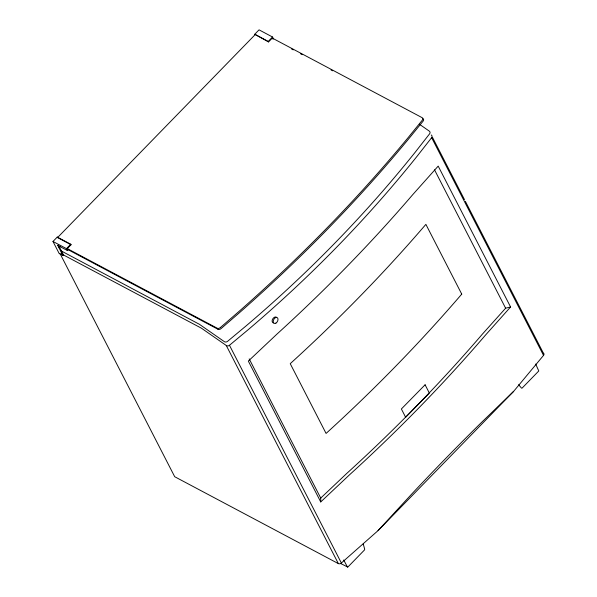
<?xml version="1.0" encoding="UTF-8"?>
<svg xmlns="http://www.w3.org/2000/svg" width="597" height="597" viewBox="0 0 597 597"><rect width="100%" height="100%" fill="white"/><g stroke="black" fill="none" stroke-linecap="round" stroke-linejoin="round"><path stroke-width="0.9" d="M320.731 501.943L248.337 361.081L276.986 334.074A1279.095 888.537 -27.2 0 0 412.639 194.764L438.191 166.108L510.577 306.97L485.033 335.626A1279.095 888.537 -27.2 0 1 349.379 474.936L320.731 501.943L320.731 498.085L249.195 358.887M431.235 134.967A2.448 2.052 -15.2 0 1 431.646 137.668L417.363 155.899A1235.215 1036.899 -15.2 0 1 247.904 329.932L229.472 345.275L341.372 563.008L378.013 530.658L513.666 391.341L543.531 355.394A2.388 1.664 -27.2 0 0 543.539 353.208M510.577 306.97L505.629 308.201L482.331 334.193A1279.095 888.537 -27.2 0 1 346.678 473.503L320.731 498.085M378.013 530.658L412.206 493.518A636.954 137.922 -50 0 1 480.085 423.81L513.666 391.341M62.939 255.501L57.76 245.419L58.297 244.867L63.476 254.949L62.939 255.501L59.163 253.494L52.984 241.472L57.275 237.061L70.774 244.233L71.036 244.748L67.282 248.606L67.745 249.509L217.927 329.245M220.278 327.626L238.524 311.85A1235.835 858.486 -27.2 0 0 407.982 137.817L422.43 120.019A2.448 1.701 -27.2 0 0 422.183 117.699L272.269 38.081L268.516 41.939L254.755 34.26L259.046 29.85L272.538 37.014L273.538 38.954M71.036 244.748L57.543 237.584L255.016 34.775M59.006 247.725L60.304 246.389M68.7 249.315L67.476 250.576L66.476 248.636L70.774 244.233M268.516 41.939L268.247 41.424L272.538 37.014M340.477 563.419L347.812 567.09L364.394 550.068A1.142 0.739 -62 0 0 364.677 549.128L363.222 543.897M291.612 49.014L293.254 49.879M300.634 53.805L302.276 54.678M330.999 69.924L332.641 70.797M254.755 34.26L268.247 41.424M67.282 248.606L217.211 328.208A2.448 1.701 -27.2 0 0 220.286 327.634M52.984 241.472L66.476 248.636M57.76 245.419L67.476 250.576M60.984 250.807L199.42 324.305L224.263 341.596A2.448 2.052 -15.2 0 0 227.494 341.402L245.912 326.052A1235.215 1036.899 -15.2 0 0 415.37 152.019L429.639 133.78A2.448 2.052 -15.2 0 0 429.243 131.086L419.467 124.266M61.334 253.815L201.413 328.186L226.256 345.469L338.365 563.613A2.388 1.664 -27.2 0 0 341.372 563.001M338.365 563.613L174.705 476.719L60.125 253.77M347.484 567.135L343.708 559.986M518.592 384.707L521.487 388.087A1.142 0.739 -62 0 0 522.211 387.998L538.785 370.961L535.673 364.028M432.526 137.437L464.496 199.652M465.347 201.308L543.352 353.096M431.631 137.661L543.531 355.394M434.519 169.824L505.629 308.201M272.269 38.081L272.732 38.992M57.275 237.061L57.543 237.584M273.642 322.895A3.224 2.149 -57.1 0 1 272.336 319.798A3.261 2.179 -57.1 0 1 275.672 316.977A3.224 2.149 -57.1 0 1 276.665 317.47M422.907 118.736A2.448 1.701 -27.2 0 1 423.161 121.064L408.699 138.855A1235.835 858.486 -27.2 0 1 239.24 312.888L220.994 328.663A2.448 1.701 -27.2 0 1 217.935 329.238M229.487 345.282A2.448 2.052 -15.2 0 1 226.27 345.462M425.094 384.789L401.378 408.975L405.624 417.251L429.347 393.065L425.094 384.789M461.735 294.12L425.885 224.36A1279.095 888.537 -27.2 0 1 290.232 363.67L326.081 433.429A1279.095 888.537 -27.2 0 0 461.735 294.12M275.941 323.104A3.239 2.097 -62 0 0 277.501 317.873A3.239 2.097 -62 0 0 273.396 320.35A3.239 2.097 -62 0 0 275.941 323.104"/></g></svg>
